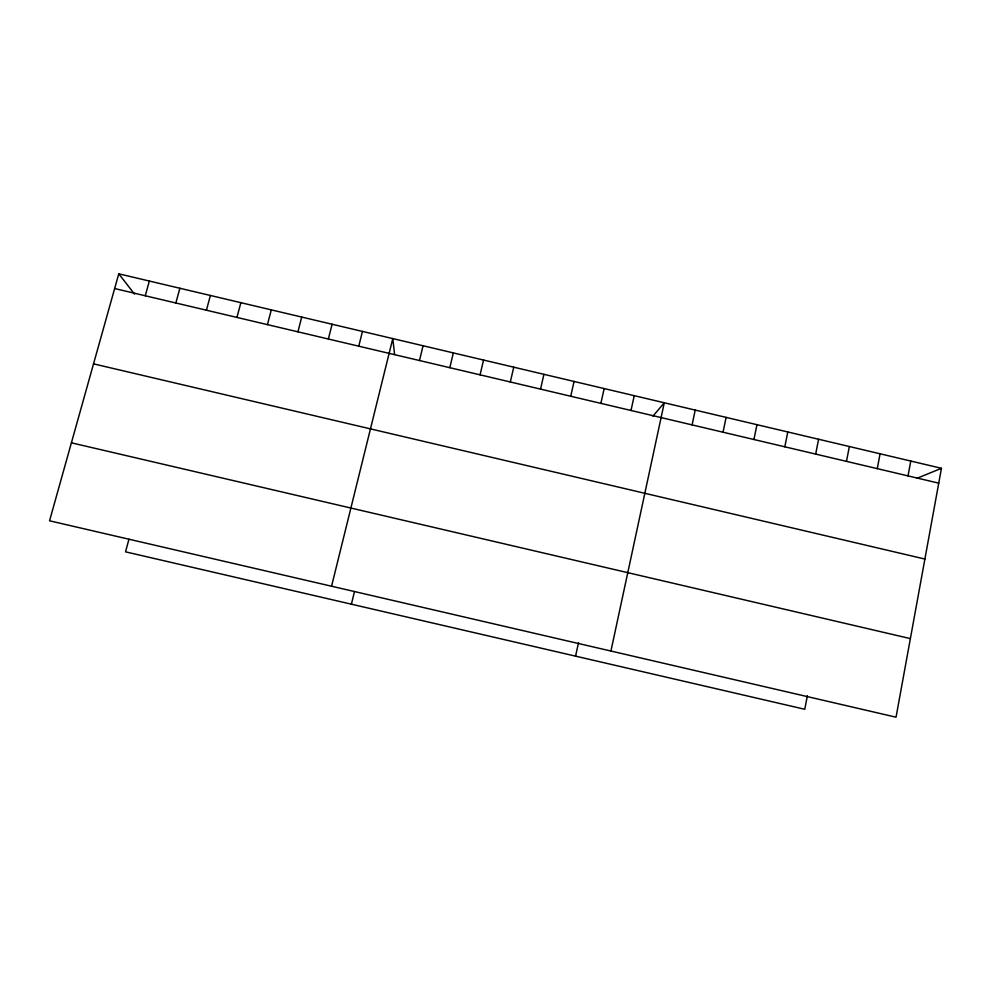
<?xml version="1.0" encoding="UTF-8"?>
<svg xmlns="http://www.w3.org/2000/svg" width="991" height="991" viewBox="0 0 991 991"><rect width="100%" height="100%" fill="white"/><g stroke="black" fill="none" stroke-linecap="round" stroke-linejoin="round"><path stroke-width="1.49" d="M941.45 468.297L896.037 717.187L49.55 520.795L118.771 273.813L941.45 468.297L916.985 478.306M908.016 475.891L910.779 461.038M877.27 468.632L880.082 453.779M846.487 461.36L849.349 446.52M807.38 695.67L804.766 709.271L125.535 551.838L128.954 539.228M815.667 454.089L818.591 439.248M784.822 446.805L787.795 431.965M753.94 439.509L756.963 424.681M723.034 432.212L726.106 417.384M692.09 424.904L695.211 410.076M610.927 651.037L664.292 402.767L652.958 416.133M575.56 656.153L578.533 642.577M631.007 410.485L634.24 395.669M600.88 403.362L604.176 388.559M570.729 396.239L574.062 381.436M540.541 389.116L543.923 374.313M510.315 381.981L513.759 367.19M480.065 374.833L483.558 360.043M449.79 367.686L453.333 352.907M419.478 360.526L423.07 345.748M351.396 604.188L354.493 591.553M331.564 586.226L392.783 338.588L394.616 354.53M358.754 346.193L362.458 331.415M328.355 339.009L332.109 324.243M297.919 331.824L301.722 317.058M267.446 324.627L271.311 309.873M236.948 317.43L240.863 302.676M206.425 310.22L210.389 295.467M175.865 302.998L179.879 288.257M145.268 295.776L149.344 281.035M71.414 442.816L910.37 638.613M114.646 288.542L938.737 483.15M93.538 363.858L924.888 559.048M118.771 273.813L134.528 294.104"/></g></svg>
